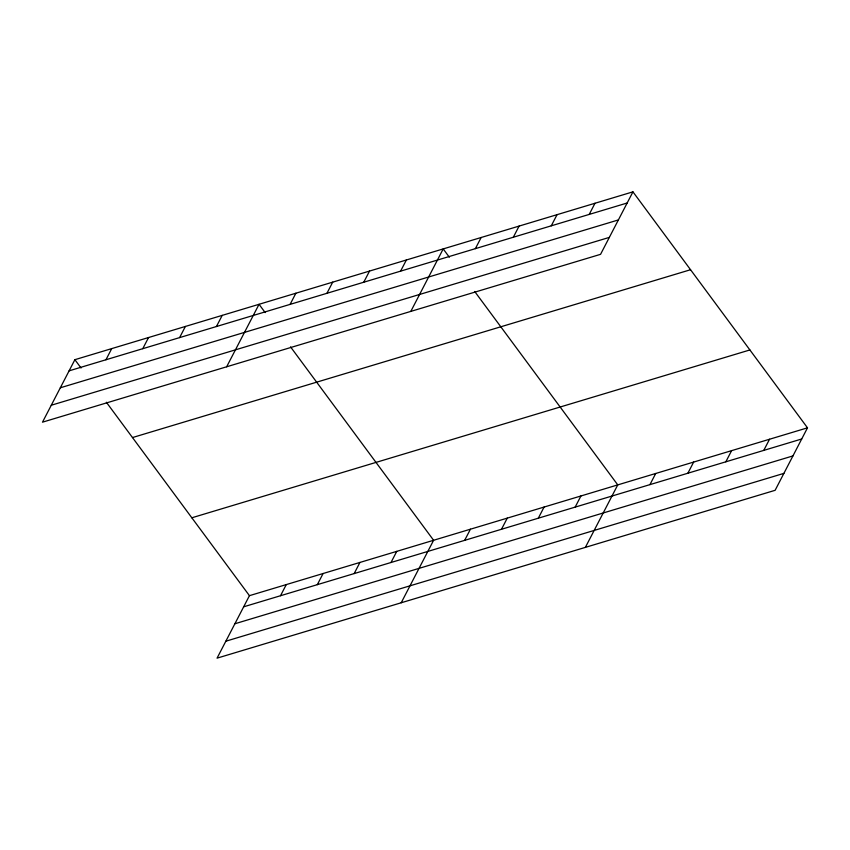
<?xml version="1.0" encoding="UTF-8"?>
<svg xmlns="http://www.w3.org/2000/svg" width="850" height="850" viewBox="0 0 850 850"><rect width="100%" height="100%" fill="white"/><g stroke="black" fill="none" stroke-linecap="round" stroke-linejoin="round"><path stroke-width="1.27" d="M632.942 191.845L74.885 359.688L42.5 422.174L600.557 254.331L632.942 191.845L807.5 427.826L775.115 490.312L217.058 658.155L249.443 595.669L807.5 427.826M105.942 359.763L111.722 348.606M142.768 348.681L148.548 337.535M179.605 337.609L185.385 326.453M216.431 326.527L222.211 315.382M226.653 366.786L259.048 304.3L265.189 312.609M290.094 304.374L295.874 293.229M326.931 293.303L332.711 282.147M363.757 282.221L369.538 271.065M400.594 271.139L406.374 259.994M410.816 311.397L443.201 248.912L449.353 257.221M280.5 595.744L286.28 584.588M475.373 248.657L481.153 237.501M317.326 584.662L323.106 573.506M513.315 237.246L519.095 226.089M354.163 573.58L359.943 562.434M551.268 225.824L557.048 214.678M390.989 562.509L396.769 551.352M589.209 214.413L595 203.267M401.211 602.767L433.606 540.281L290.541 346.874M464.652 540.356L470.433 529.199M501.489 529.274L507.269 518.128M538.316 518.202L544.096 507.046M575.153 507.121L580.933 495.964M585.374 547.379L617.759 484.893L474.693 291.486M649.931 484.627L655.711 473.482M687.873 473.216L693.653 462.071M725.826 461.805L731.606 450.649M763.768 450.394L769.548 439.237M69.105 370.844L627.162 203.001M60.329 387.781L618.386 219.938M51.276 405.237L609.333 237.394M132.494 437.559L690.551 269.726M191.845 517.788L749.891 349.956M243.663 606.815L801.72 438.983M234.887 623.762L792.933 455.919M225.834 641.208L783.891 473.376M74.885 359.688L81.037 367.997M106.377 402.263L249.443 595.669"/></g></svg>
